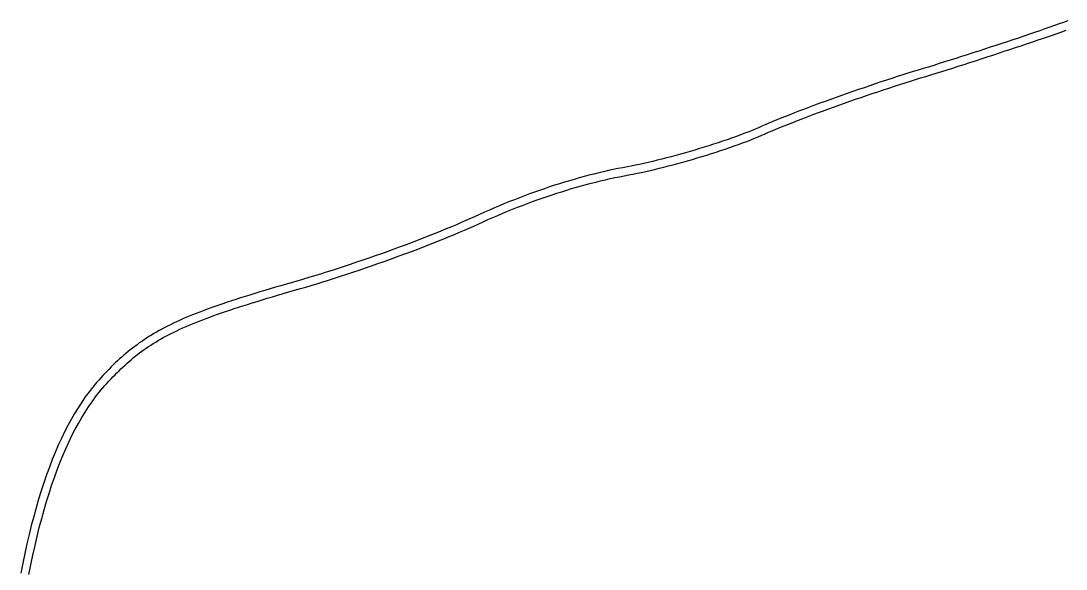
# Model space of a CAD drawing. Extents: x 0 to 745, y 0 to 539.
# Drawn here: x 198 to 299.9, y 465.6 to 519 of the extents above; entities that cross this region are included whole.
import ezdxf

# ---------------------------------------------------------------- set-up
doc = ezdxf.new("R2010")
doc.units = 0
doc.layers.get('0').update_dxf_attribs({"linetype": 'CONTINUOUS'})

msp = doc.modelspace()

# ---------------------------------------------------------------- linework, layer by layer
at = {"color": 7}
for points in [[(300.07, 519.05), (299.66, 518.9), (299.22, 518.75), (298.77, 518.59), (298.31, 518.43), (297.83, 518.26), (297.34, 518.09), (296.83, 517.92), (296.32, 517.74), (295.79, 517.56), (295.26, 517.38), (294.72, 517.2), (294.17, 517.02), (293.62, 516.84), (293.06, 516.65), (292.51, 516.47), (291.94, 516.29), (291.38, 516.11), (290.82, 515.92), (290.26, 515.74), (289.71, 515.57), (289.15, 515.39), (288.61, 515.22), (288.06, 515.04), (287.53, 514.88), (287, 514.71), (286.49, 514.55), (285.98, 514.4), (285.48, 514.25)], [(285.72, 513.48), (286.21, 513.63), (286.72, 513.79), (287.24, 513.95), (287.77, 514.11), (288.3, 514.28), (288.85, 514.45), (289.39, 514.63), (289.95, 514.8), (290.51, 514.98), (291.07, 515.16), (291.63, 515.34), (292.19, 515.53), (292.75, 515.71), (293.31, 515.89), (293.87, 516.08), (294.42, 516.26), (294.97, 516.44), (295.51, 516.62), (296.04, 516.8), (296.57, 516.98), (297.09, 517.16), (297.59, 517.33), (298.09, 517.5), (298.57, 517.67), (299.04, 517.83), (299.49, 517.99), (299.92, 518.15)], [(285.48, 514.25), (284.99, 514.1), (284.48, 513.94), (283.97, 513.78), (283.44, 513.61), (282.91, 513.44), (282.38, 513.26), (281.84, 513.09), (281.29, 512.9), (280.75, 512.72), (280.2, 512.53), (279.65, 512.35), (279.1, 512.16), (278.56, 511.97), (278.01, 511.77), (277.48, 511.58), (276.94, 511.39), (276.41, 511.2), (275.89, 511.01), (275.38, 510.82), (274.88, 510.63), (274.38, 510.44), (273.9, 510.26), (273.43, 510.08), (272.97, 509.9), (272.53, 509.73), (272.1, 509.55), (271.69, 509.39), (271.3, 509.23), (270.93, 509.07), (270.57, 508.92), (270.24, 508.77)], [(270.56, 508.04), (270.89, 508.18), (271.24, 508.33), (271.61, 508.49), (271.99, 508.65), (272.4, 508.81), (272.82, 508.98), (273.26, 509.15), (273.71, 509.33), (274.18, 509.51), (274.66, 509.69), (275.15, 509.88), (275.65, 510.07), (276.16, 510.25), (276.68, 510.44), (277.21, 510.63), (277.74, 510.83), (278.28, 511.02), (278.82, 511.21), (279.36, 511.4), (279.91, 511.59), (280.45, 511.78), (281, 511.96), (281.54, 512.14), (282.09, 512.32), (282.62, 512.5), (283.16, 512.68), (283.69, 512.85), (284.21, 513.01), (284.72, 513.17), (285.22, 513.33), (285.72, 513.48)], [(270.24, 508.77), (269.91, 508.63), (269.58, 508.49), (269.22, 508.34), (268.86, 508.2), (268.48, 508.05), (268.08, 507.9), (267.68, 507.75), (267.27, 507.6), (266.84, 507.46), (266.41, 507.31), (265.97, 507.16), (265.53, 507.02), (265.08, 506.87), (264.62, 506.73), (264.16, 506.59), (263.7, 506.45), (263.24, 506.31), (262.78, 506.18), (262.31, 506.05), (261.85, 505.92), (261.39, 505.8), (260.94, 505.68), (260.48, 505.56), (260.04, 505.45), (259.6, 505.34), (259.16, 505.24), (258.73, 505.14), (258.32, 505.05), (257.91, 504.97), (257.51, 504.89), (257.13, 504.82)], [(257.27, 504.03), (257.67, 504.1), (258.07, 504.18), (258.48, 504.27), (258.91, 504.36), (259.34, 504.46), (259.78, 504.56), (260.23, 504.67), (260.68, 504.78), (261.14, 504.9), (261.6, 505.02), (262.06, 505.14), (262.53, 505.27), (263, 505.4), (263.46, 505.54), (263.93, 505.68), (264.39, 505.82), (264.86, 505.96), (265.32, 506.1), (265.77, 506.25), (266.22, 506.4), (266.66, 506.55), (267.1, 506.7), (267.53, 506.85), (267.95, 507), (268.36, 507.15), (268.76, 507.3), (269.15, 507.45), (269.52, 507.6), (269.88, 507.75), (270.23, 507.89), (270.56, 508.04)], [(257.13, 504.82), (256.67, 504.73), (256.21, 504.64), (255.74, 504.54), (255.27, 504.44), (254.8, 504.33), (254.33, 504.22), (253.86, 504.11), (253.38, 503.99), (252.91, 503.86), (252.43, 503.73), (251.95, 503.59), (251.47, 503.45), (250.98, 503.31), (250.5, 503.16), (250.02, 503.01), (249.53, 502.85), (249.04, 502.68), (248.56, 502.52), (248.07, 502.34), (247.58, 502.17), (247.09, 501.99), (246.61, 501.8), (246.12, 501.61), (245.63, 501.42), (245.14, 501.22), (244.66, 501.02), (244.17, 500.81), (243.68, 500.6), (243.2, 500.39), (242.71, 500.17), (242.23, 499.95)], [(242.57, 499.23), (243.05, 499.44), (243.53, 499.66), (244, 499.87), (244.49, 500.08), (244.97, 500.28), (245.45, 500.48), (245.93, 500.68), (246.41, 500.87), (246.89, 501.05), (247.38, 501.24), (247.86, 501.42), (248.34, 501.59), (248.82, 501.76), (249.3, 501.93), (249.78, 502.09), (250.26, 502.24), (250.74, 502.39), (251.22, 502.54), (251.69, 502.69), (252.17, 502.82), (252.64, 502.96), (253.11, 503.09), (253.59, 503.21), (254.05, 503.33), (254.52, 503.44), (254.98, 503.55), (255.45, 503.66), (255.91, 503.76), (256.36, 503.85), (256.82, 503.94), (257.27, 504.03)], [(242.23, 499.95), (241.82, 499.76), (241.39, 499.57), (240.93, 499.37), (240.46, 499.17), (239.97, 498.96), (239.46, 498.75), (238.94, 498.54), (238.4, 498.32), (237.85, 498.11), (237.29, 497.89), (236.72, 497.67), (236.14, 497.44), (235.56, 497.22), (234.96, 497), (234.36, 496.78), (233.76, 496.56), (233.15, 496.34), (232.54, 496.13), (231.93, 495.91), (231.32, 495.7), (230.72, 495.5), (230.11, 495.29), (229.51, 495.09), (228.92, 494.9), (228.33, 494.71), (227.76, 494.53), (227.19, 494.35), (226.63, 494.18), (226.08, 494.01), (225.55, 493.85), (225.03, 493.7)], [(225.25, 492.94), (225.77, 493.09), (226.31, 493.25), (226.86, 493.41), (227.42, 493.58), (228, 493.76), (228.58, 493.95), (229.17, 494.14), (229.76, 494.33), (230.37, 494.53), (230.97, 494.74), (231.58, 494.95), (232.19, 495.16), (232.81, 495.37), (233.42, 495.59), (234.03, 495.81), (234.63, 496.03), (235.24, 496.25), (235.83, 496.47), (236.42, 496.69), (237.01, 496.92), (237.58, 497.14), (238.15, 497.36), (238.7, 497.58), (239.24, 497.79), (239.76, 498.01), (240.28, 498.22), (240.77, 498.43), (241.25, 498.64), (241.71, 498.84), (242.15, 499.03), (242.57, 499.23)], [(225.03, 493.7), (224.45, 493.54), (223.89, 493.38), (223.34, 493.22), (222.81, 493.06), (222.29, 492.91), (221.78, 492.76), (221.28, 492.61), (220.79, 492.46), (220.31, 492.31), (219.85, 492.17), (219.4, 492.02), (218.96, 491.88), (218.52, 491.74), (218.1, 491.6), (217.69, 491.46), (217.29, 491.33), (216.9, 491.19), (216.52, 491.05), (216.15, 490.92), (215.78, 490.78), (215.43, 490.64), (215.08, 490.51), (214.74, 490.37), (214.41, 490.24), (214.09, 490.1), (213.77, 489.97), (213.46, 489.83), (213.16, 489.69), (212.87, 489.55), (212.58, 489.41), (212.3, 489.27)], [(212.66, 488.56), (212.93, 488.7), (213.21, 488.83), (213.5, 488.97), (213.79, 489.1), (214.1, 489.23), (214.4, 489.37), (214.72, 489.5), (215.04, 489.63), (215.38, 489.76), (215.72, 489.9), (216.07, 490.03), (216.43, 490.16), (216.79, 490.3), (217.17, 490.43), (217.56, 490.57), (217.95, 490.71), (218.36, 490.84), (218.78, 490.98), (219.2, 491.12), (219.64, 491.26), (220.09, 491.4), (220.55, 491.55), (221.02, 491.69), (221.51, 491.84), (222.01, 491.99), (222.51, 492.14), (223.03, 492.3), (223.57, 492.45), (224.11, 492.61), (224.67, 492.77), (225.25, 492.94)], [(212.3, 489.27), (212.02, 489.13), (211.75, 488.99), (211.49, 488.85), (211.23, 488.7), (210.97, 488.55), (210.72, 488.4), (210.48, 488.25), (210.24, 488.1), (210, 487.94), (209.77, 487.79), (209.54, 487.63), (209.32, 487.46), (209.09, 487.3), (208.88, 487.13), (208.66, 486.96), (208.45, 486.79), (208.23, 486.61), (208.02, 486.43), (207.82, 486.25), (207.61, 486.07), (207.41, 485.88), (207.2, 485.68), (207, 485.49), (206.8, 485.29), (206.6, 485.08), (206.4, 484.88), (206.19, 484.66), (205.99, 484.45), (205.79, 484.23), (205.59, 484), (205.38, 483.77)], [(205.98, 483.24), (206.18, 483.47), (206.38, 483.69), (206.58, 483.9), (206.78, 484.12), (206.97, 484.32), (207.17, 484.52), (207.36, 484.72), (207.56, 484.92), (207.75, 485.11), (207.95, 485.29), (208.15, 485.48), (208.35, 485.66), (208.54, 485.83), (208.75, 486), (208.95, 486.17), (209.15, 486.34), (209.36, 486.5), (209.57, 486.66), (209.79, 486.82), (210, 486.98), (210.22, 487.13), (210.44, 487.28), (210.67, 487.43), (210.9, 487.57), (211.14, 487.72), (211.38, 487.86), (211.62, 488.01), (211.87, 488.15), (212.13, 488.28), (212.39, 488.42), (212.66, 488.56)], [(205.38, 483.77), (205.01, 483.33), (204.64, 482.86), (204.27, 482.37), (203.92, 481.86), (203.57, 481.32), (203.23, 480.76), (202.89, 480.18), (202.57, 479.58), (202.25, 478.96), (201.94, 478.31), (201.63, 477.65), (201.34, 476.96), (201.05, 476.25), (200.77, 475.52), (200.49, 474.77), (200.23, 474), (199.97, 473.2), (199.72, 472.39), (199.47, 471.56), (199.24, 470.71), (199.01, 469.84), (198.79, 468.94), (198.58, 468.03), (198.38, 467.1), (198.18, 466.15), (197.99, 465.19)], [(198.78, 465.04), (198.97, 466), (199.16, 466.94), (199.37, 467.86), (199.58, 468.76), (199.79, 469.64), (200.02, 470.5), (200.25, 471.34), (200.49, 472.16), (200.74, 472.96), (200.99, 473.74), (201.26, 474.5), (201.52, 475.24), (201.8, 475.95), (202.08, 476.65), (202.37, 477.32), (202.67, 477.97), (202.97, 478.6), (203.28, 479.21), (203.6, 479.79), (203.92, 480.35), (204.25, 480.89), (204.58, 481.41), (204.93, 481.9), (205.27, 482.37), (205.63, 482.82), (205.98, 483.24)]]:
    msp.add_lwpolyline(points, dxfattribs=at)

doc.saveas('drawing.dxf')
